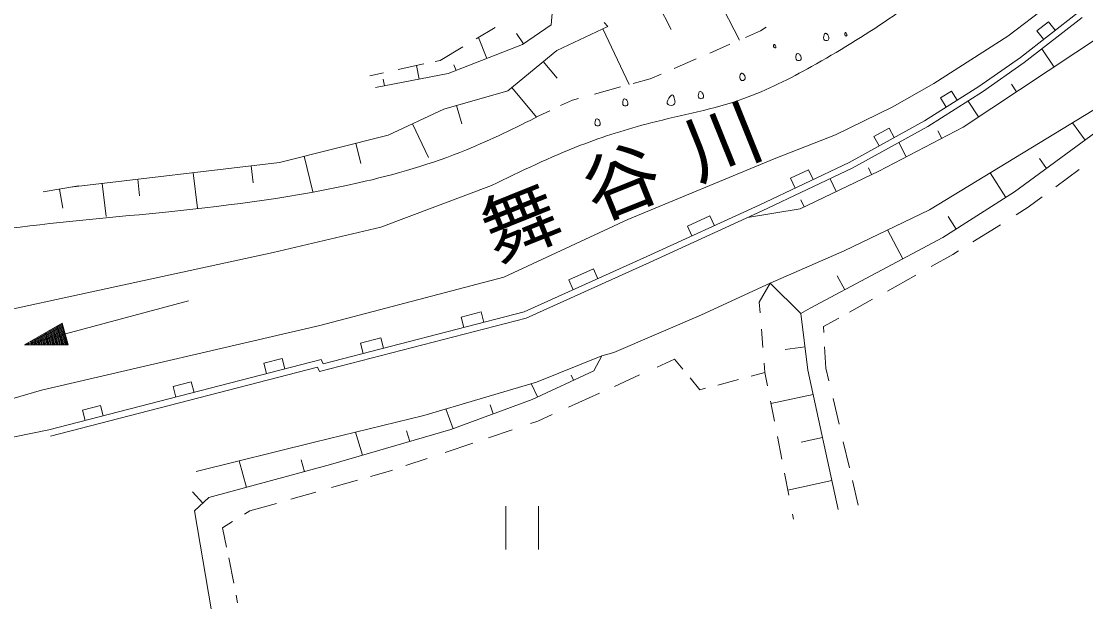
# Model space of a CAD drawing. Units: millimetres, scale not verified. Extents: x 40000 to 680000, y 20000 to 380000.
# Drawn here: x 278053 to 327129, y 263420 to 290537 of the extents above; entities that cross this region are included whole.
import ezdxf

# ---------------------------------------------------------------- set-up
doc = ezdxf.new("R2010")
doc.units = ezdxf.units.MM
doc.header["$LTSCALE"] = 1000
doc.layers.add('M-BGD', color=7, linetype='Continuous', lineweight=13)
doc.layers.add('M-STR-HTXT', color=7, linetype='Continuous', lineweight=13)
doc.styles.add('ＭＳ ゴシック', font='')
doc.styles.get('ＭＳ ゴシック').set_extended_font_data('MS Gothic')

msp = doc.modelspace()

# ---------------------------------------------------------------- linework, layer by layer
at = {"layer": 'M-BGD'}
for p, q in [((302661, 292497), (302488, 290375)), ((311174, 289672), (309712, 292505)), ((308022, 290162), (307422, 291323)), ((325401, 291266), (323532, 289851)), ((326794, 290955), (324120, 288872)), ((326965, 290708), (324299, 288631)), ((299904, 290251), (299022, 289723)), ((302488, 290375), (301156, 289461)), ((305100, 290292), (302738, 289183)), ((306078, 287614), (304871, 290184)), ((305100, 290292), (304931, 290473)), ((312139, 290092), (311450, 289792)), ((312399, 290272), (312139, 290092)), ((324882, 290100), (325417, 290517)), ((324882, 290100), (325190, 289705)), ((325417, 290517), (325724, 290122)), ((299139, 289793), (299518, 288822)), ((300880, 289979), (301210, 289498)), ((323532, 289851), (320129, 287666)), ((321475, 285642), (327989, 289965)), ((298417, 289361), (297364, 288730)), ((301156, 289461), (297727, 288123)), ((302738, 289183), (300486, 287326)), ((310724, 289477), (309792, 289071)), ((325111, 289264), (325668, 288424)), ((297364, 288730), (297136, 288680)), ((302755, 287908), (302122, 288675)), ((309169, 288800), (308149, 288357)), ((324120, 288872), (322207, 287524)), ((324299, 288631), (322373, 287274)), ((294755, 288160), (294129, 288023)), ((297727, 288123), (294378, 287476)), ((296614, 288566), (295428, 288307)), ((296275, 288492), (296396, 287866)), ((298001, 288530), (298103, 288269)), ((307550, 288096), (307054, 287880)), ((294743, 287869), (294803, 287558)), ((307054, 287880), (306264, 287665)), ((320129, 287666), (318212, 286565)), ((323701, 287641), (323942, 287279)), ((300486, 287326), (297535, 286485)), ((301806, 286103), (300672, 287479)), ((305686, 287507), (304482, 287178)), ((322207, 287524), (319692, 285940)), ((322373, 287274), (319844, 285682)), ((320431, 286997), (320934, 287313)), ((320934, 287313), (321201, 286890)), ((324253, 284466), (328828, 287269)), ((298371, 285795), (298126, 286653)), ((303462, 286900), (302921, 286642)), ((303736, 286974), (303462, 286900)), ((320431, 286997), (320698, 286574)), ((321704, 286853), (322192, 286118)), ((297535, 286485), (294971, 285281)), ((302417, 286401), (301922, 286165)), ((318212, 286565), (315599, 285300)), ((296827, 284251), (296096, 285809)), ((319692, 285940), (316219, 284017)), ((319844, 285682), (316356, 283750)), ((317587, 283615), (321475, 285642)), ((326514, 285851), (327103, 285049)), ((294971, 285281), (289956, 284019)), ((315599, 285300), (312760, 284181)), ((317366, 285224), (318060, 285609)), ((317366, 285224), (317608, 284787)), ((318060, 285609), (318302, 285171)), ((320315, 285483), (320498, 285132)), ((327599, 285413), (323850, 282662)), ((293713, 283977), (293479, 284906)), ((318509, 284943), (318857, 284277)), ((291501, 282669), (291089, 284304)), ((312760, 284181), (306022, 281384)), ((319930, 281833), (324253, 284466)), ((324995, 284201), (325328, 283746)), ((289956, 284019), (280318, 282875)), ((288742, 283073), (288648, 283864)), ((316219, 284017), (312081, 282052)), ((316356, 283750), (312208, 281780)), ((313522, 283289), (314349, 283683)), ((314349, 283683), (314564, 283231)), ((317110, 283773), (317260, 283459)), ((325744, 282895), (326827, 283697)), ((283510, 282479), (283419, 283243)), ((286173, 281908), (285979, 283547)), ((313522, 283289), (313736, 282838)), ((313960, 281880), (317587, 283615)), ((315342, 283269), (315625, 282677)), ((322731, 283539), (323452, 282408)), ((279057, 282663), (280684, 282937)), ((279966, 281908), (279817, 282791)), ((281964, 281527), (281783, 283049)), ((294624, 281037), (299736, 282954)), ((313990, 282287), (314143, 281968)), ((323850, 282662), (320542, 280553)), ((324475, 281956), (325118, 282431)), ((312081, 282052), (306898, 279678)), ((312208, 281780), (307023, 279405)), ((311540, 281474), (313960, 281880)), ((315987, 279944), (319930, 281833)), ((323918, 281604), (324475, 281956)), ((306022, 281384), (300305, 278724)), ((308763, 281082), (309800, 281557)), ((309800, 281557), (310008, 281102)), ((320781, 281531), (321155, 280944)), ((289671, 279865), (294624, 281037)), ((308763, 281082), (308972, 280627)), ((317991, 280904), (318701, 279572)), ((321927, 280350), (323193, 281147)), ((320542, 280553), (314428, 277293)), ((281097, 278001), (289671, 279865)), ((312587, 278444), (315987, 279944)), ((320006, 279211), (320997, 279764)), ((320997, 279764), (321266, 279934)), ((306898, 279678), (301237, 277119)), ((307023, 279405), (301337, 276835)), ((303296, 278598), (304428, 279110)), ((304428, 279110), (304634, 278654)), ((315667, 278793), (316016, 278140)), ((317987, 278086), (319295, 278815)), ((300305, 278724), (291815, 276497)), ((303296, 278598), (303502, 278142)), ((312587, 278444), (309409, 276981)), ((312071, 277578), (312587, 278444)), ((313999, 277053), (312587, 278444)), ((274227, 276510), (281097, 278001)), ((285763, 277636), (278207, 275596)), ((312113, 277073), (312071, 277578)), ((314428, 277293), (313999, 277053)), ((316245, 277115), (317305, 277706)), ((301337, 276835), (291797, 274368)), ((301237, 277119), (291968, 274722)), ((298331, 276884), (299258, 277123)), ((298331, 276884), (298456, 276400)), ((299258, 277123), (299383, 276639)), ((309409, 276981), (305374, 275242)), ((313999, 277053), (314324, 274431)), ((315041, 276444), (315744, 276836)), ((278207, 275596), (279937, 276599)), ((291815, 276497), (278991, 273515)), ((279656, 275599), (279461, 276323)), ((279708, 275599), (279505, 276349)), ((279760, 275599), (279550, 276375)), ((279811, 275599), (279595, 276401)), ((279863, 275599), (279640, 276427)), ((279915, 275599), (279685, 276453)), ((279967, 275599), (279729, 276479)), ((280018, 275599), (279774, 276505)), ((280070, 275599), (279819, 276531)), ((280122, 275600), (279864, 276557)), ((280174, 275600), (279908, 276583)), ((280207, 275600), (279937, 276599)), ((312244, 275474), (312175, 276318)), ((315056, 276170), (315041, 276444)), ((278673, 275597), (278610, 275830)), ((278724, 275597), (278655, 275856)), ((278776, 275597), (278699, 275882)), ((278828, 275597), (278744, 275908)), ((278880, 275597), (278789, 275934)), ((278931, 275597), (278834, 275960)), ((278983, 275598), (278878, 275986)), ((279035, 275598), (278923, 276012)), ((279087, 275598), (278968, 276038)), ((279138, 275598), (279013, 276063)), ((279190, 275598), (279058, 276089)), ((279242, 275598), (279102, 276115)), ((279294, 275598), (279147, 276141)), ((279346, 275598), (279192, 276167)), ((279397, 275598), (279237, 276193)), ((279449, 275598), (279282, 276219)), ((279501, 275598), (279326, 276245)), ((279553, 275599), (279371, 276271)), ((279604, 275599), (279416, 276297)), ((293696, 275685), (294623, 275925)), ((294623, 275925), (294749, 275441)), ((278207, 275596), (280207, 275600)), ((278414, 275597), (278386, 275700)), ((278517, 275597), (278475, 275752)), ((278569, 275597), (278520, 275778)), ((278621, 275597), (278565, 275804)), ((293696, 275685), (293822, 275201)), ((313267, 275388), (314191, 275503)), ((315148, 274521), (315093, 275510)), ((291877, 274927), (279323, 271671)), ((289240, 274760), (290077, 274977)), ((290077, 274977), (290203, 274493)), ((291968, 274722), (291877, 274927)), ((304812, 275089), (301811, 273884)), ((304445, 274398), (304812, 275089)), ((305374, 275242), (304812, 275089)), ((307363, 274578), (308167, 274944)), ((308167, 274944), (308560, 274471)), ((291706, 274573), (279398, 271381)), ((289240, 274760), (289366, 274276)), ((291797, 274368), (291706, 274573)), ((301605, 273080), (304445, 274398)), ((312338, 274326), (312303, 274751)), ((314324, 274431), (315715, 268000)), ((315284, 273946), (315148, 274521)), ((285056, 273675), (285893, 273892)), ((285893, 273892), (286018, 273408)), ((301811, 273884), (296620, 272342)), ((303412, 274201), (303520, 273968)), ((305398, 273685), (306557, 274212)), ((308890, 274075), (309345, 273527)), ((310169, 273747), (311121, 274001)), ((311698, 274155), (312338, 274326)), ((312460, 273702), (312338, 274326)), ((267786, 270235), (278991, 273515)), ((285056, 273675), (285181, 273191)), ((301565, 273811), (301852, 273194)), ((303276, 272721), (304712, 273373)), ((309345, 273527), (309598, 273595)), ((297860, 271694), (301605, 273080)), ((312775, 272083), (312597, 272995)), ((312617, 272892), (314565, 273313)), ((315757, 271944), (315480, 273119)), ((280871, 272589), (281708, 272807)), ((280871, 272589), (280997, 272105)), ((281708, 272807), (281834, 272323)), ((297624, 272640), (297960, 271731)), ((299664, 272829), (299816, 272418)), ((301866, 272079), (302529, 272381)), ((296620, 272342), (291567, 271107)), ((301523, 271963), (301866, 272079)), ((279323, 271671), (266952, 269189)), ((292308, 270072), (297860, 271694)), ((293468, 271572), (293781, 270502)), ((295818, 271629), (295961, 271139)), ((299600, 271314), (300691, 271683)), ((291567, 271107), (286117, 269750)), ((297594, 270637), (298876, 271070)), ((313118, 270323), (312915, 271363)), ((314017, 271107), (314997, 271319)), ((316234, 269930), (315953, 271118)), ((286694, 268547), (292308, 270072)), ((288104, 270245), (288436, 269020)), ((290962, 270288), (291109, 269746)), ((295778, 270024), (296771, 270360)), ((294157, 269525), (295079, 269788)), ((295079, 269788), (295162, 269816)), ((313439, 268669), (313242, 269681)), ((292358, 269010), (293559, 269354)), ((313395, 268896), (315426, 269335)), ((316641, 268207), (316375, 269333)), ((285940, 268818), (286429, 268297)), ((286041, 267932), (286694, 268547)), ((290484, 268474), (291640, 268805)), ((288590, 267933), (289815, 268283)), ((300399, 266155), (300399, 268155)), ((301899, 268155), (301899, 266155)), ((286800, 263420), (286041, 267932)), ((288348, 267784), (288590, 267933)), ((313657, 267551), (313611, 267789)), ((287335, 267162), (287795, 267444)), ((287515, 266263), (287335, 267162)), ((287848, 264601), (287615, 265763)), ((288029, 263698), (287959, 264051))]:
    msp.add_line(p, q, dxfattribs=at)
for points, knots in [([(299736, 282954), (301089, 283611), (302441, 284269), (303840, 284811), (304894, 285219), (305974, 285562), (307072, 285844), (308509, 286211), (309978, 286473), (311366, 286969), (312446, 287356), (313478, 287884), (314489, 288448), (315711, 289130), (316904, 289865), (318047, 290642), (319100, 291356), (320111, 292106), (321070, 293022), (321898, 293813), (322688, 294727), (322989, 295733), (323430, 297200), (322831, 298861), (322232, 300521)], [0, 0, 0, 0, 1, 1, 1, 2, 2, 2, 3, 3, 3, 4, 4, 4, 5, 5, 5, 6, 6, 6, 7, 7, 7, 8, 8, 8, 8]), ([(315046, 289773), (315041, 289861), (315069, 289974), (315128, 289980), (315160, 289984), (315201, 289956), (315232, 289918), (315295, 289840), (315317, 289719), (315252, 289670), (315209, 289638), (315129, 289637), (315087, 289670), (315059, 289692), (315048, 289730), (315046, 289773)], [0, 0, 0, 0, 1, 1, 1, 2, 2, 2, 3, 3, 3, 4, 4, 4, 5, 5, 5, 5]), ([(316017, 289918), (316007, 289960), (316017, 290014), (316038, 290021), (316064, 290031), (316106, 289968), (316120, 289918), (316125, 289902), (316127, 289888), (316120, 289877), (316113, 289864), (316095, 289856), (316079, 289856), (316049, 289856), (316026, 289883), (316017, 289918)], [0, 0, 0, 0, 1, 1, 1, 2, 2, 2, 3, 3, 3, 4, 4, 4, 5, 5, 5, 5]), ([(312740, 289365), (312729, 289408), (312740, 289461), (312760, 289469), (312786, 289478), (312828, 289416), (312843, 289365), (312848, 289350), (312850, 289335), (312843, 289324), (312836, 289312), (312818, 289304), (312802, 289303), (312771, 289303), (312748, 289330), (312740, 289365)], [0, 0, 0, 0, 1, 1, 1, 2, 2, 2, 3, 3, 3, 4, 4, 4, 5, 5, 5, 5]), ([(313769, 288848), (313764, 288935), (313792, 289048), (313851, 289054), (313883, 289058), (313924, 289030), (313955, 288992), (314018, 288914), (314040, 288793), (313975, 288744), (313933, 288712), (313852, 288711), (313810, 288744), (313782, 288766), (313771, 288804), (313769, 288848)], [0, 0, 0, 0, 1, 1, 1, 2, 2, 2, 3, 3, 3, 4, 4, 4, 5, 5, 5, 5]), ([(311183, 287932), (311178, 288019), (311207, 288132), (311265, 288138), (311297, 288142), (311338, 288114), (311369, 288076), (311432, 287998), (311454, 287877), (311389, 287828), (311347, 287796), (311266, 287795), (311224, 287828), (311196, 287851), (311185, 287888), (311183, 287932)], [0, 0, 0, 0, 1, 1, 1, 2, 2, 2, 3, 3, 3, 4, 4, 4, 5, 5, 5, 5]), ([(307839, 286744), (307822, 286785), (307835, 286834), (307859, 286889), (307915, 287015), (308025, 287168), (308087, 287137), (308128, 287116), (308147, 287014), (308169, 286930), (308186, 286867), (308205, 286815), (308190, 286765), (308177, 286721), (308138, 286680), (308087, 286661), (307996, 286629), (307869, 286672), (307839, 286744)], [0, 0, 0, 0, 1, 1, 1, 2, 2, 2, 3, 3, 3, 4, 4, 4, 5, 5, 5, 6, 6, 6, 6]), ([(309267, 287092), (309263, 287179), (309291, 287292), (309350, 287298), (309382, 287302), (309423, 287274), (309453, 287236), (309517, 287158), (309538, 287037), (309474, 286988), (309431, 286956), (309351, 286955), (309309, 286988), (309280, 287011), (309270, 287048), (309267, 287092)], [0, 0, 0, 0, 1, 1, 1, 2, 2, 2, 3, 3, 3, 4, 4, 4, 5, 5, 5, 5]), ([(305780, 286757), (305775, 286844), (305803, 286957), (305862, 286963), (305894, 286967), (305935, 286939), (305966, 286901), (306029, 286823), (306051, 286702), (305986, 286653), (305944, 286621), (305863, 286620), (305821, 286653), (305793, 286675), (305782, 286713), (305780, 286757)], [0, 0, 0, 0, 1, 1, 1, 2, 2, 2, 3, 3, 3, 4, 4, 4, 5, 5, 5, 5]), ([(229072, 271771), (231122, 271716), (233173, 271661), (235225, 271692), (241192, 271781), (247176, 272596), (252953, 274102), (254881, 274605), (256785, 275185), (258667, 275832), (260768, 276556), (262840, 277365), (264943, 278086), (266678, 278680), (268434, 279215), (270214, 279655), (272623, 280250), (275076, 280670), (277538, 280983), (279973, 281292), (282418, 281495), (284861, 281747), (287791, 282049), (290717, 282420), (293592, 283075), (295291, 283462), (296972, 283948), (298581, 284604), (299719, 285068), (300820, 285616), (301922, 286165)], [0, 0, 0, 0, 1, 1, 1, 2, 2, 2, 3, 3, 3, 4, 4, 4, 5, 5, 5, 6, 6, 6, 7, 7, 7, 8, 8, 8, 9, 9, 9, 10, 10, 10, 10]), ([(304503, 285831), (304498, 285918), (304526, 286031), (304585, 286037), (304617, 286041), (304658, 286013), (304689, 285975), (304752, 285897), (304774, 285776), (304709, 285727), (304667, 285695), (304586, 285694), (304544, 285727), (304516, 285750), (304505, 285787), (304503, 285831)], [0, 0, 0, 0, 1, 1, 1, 2, 2, 2, 3, 3, 3, 4, 4, 4, 5, 5, 5, 5])]:
    msp.add_open_spline(points, degree=3, knots=knots, dxfattribs=at)

# ---------------------------------------------------------------- texts
at = {"layer": 'M-STR-HTXT', "insert": (300040, 279148), "char_height": 2566, "attachment_point": 7, "rotation": 21.922, "style": 'ＭＳ ゴシック'}
msp.add_mtext('\\T1.43;舞谷川', dxfattribs=at)

doc.saveas('drawing.dxf')
